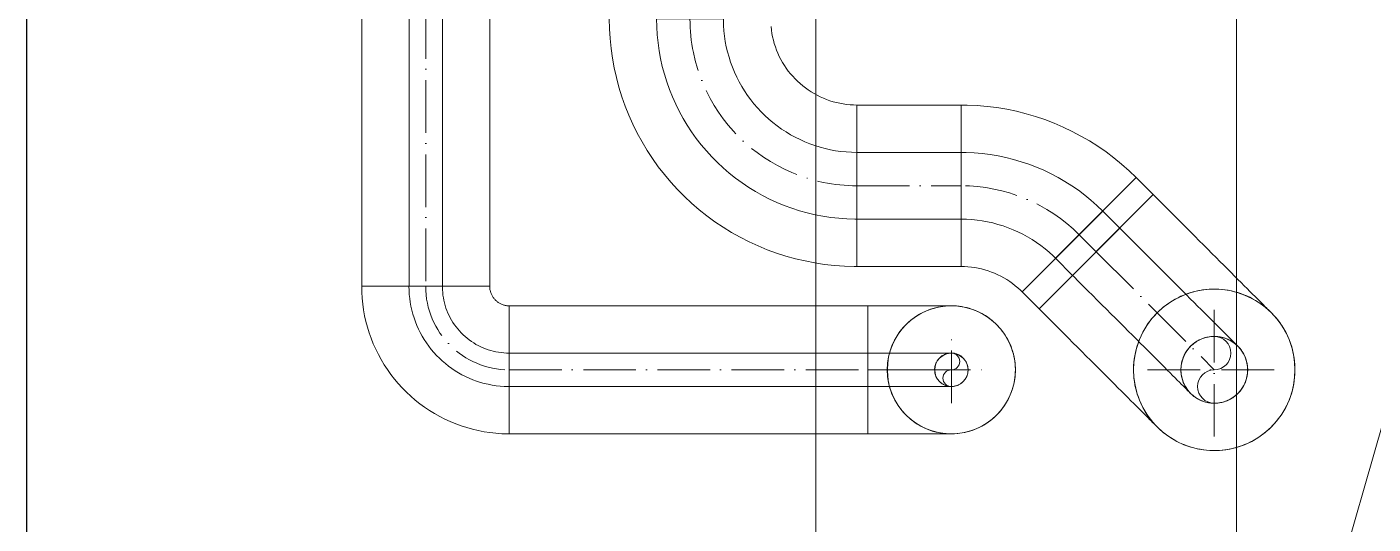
# Model space of a CAD drawing. Header units: millimetres. Extents: x -88595 to 880822, y -1054509 to -148035.
# Drawn here: x 195033.3 to 195289.2, y -277040.1 to -276945.6 of the extents above; entities that cross this region are included whole.
import ezdxf

# ---------------------------------------------------------------- set-up
doc = ezdxf.new("R2010")
doc.units = ezdxf.units.MM
for name, pattern in [('$0$ADSK_Осевая', [14, 10, -2, 0, -2]), ('$1$ADSK_Осевая', [14, 10, -2, 0, -2]), ('ADSK_Линия сетки', [25, 20, -2.5, 0, -2.5])]:
    doc.linetypes.add(name, pattern=pattern)
for name, color, linetype, lineweight in [('Изоляция', 7, 'Continuous', 18), ('Оборудование', 7, 'Continuous', 18), ('Оси', 7, 'Continuous', 9), ('Стены наружные', 7, 'Continuous', 18), ('Трубопровод', 7, 'Continuous', 18), ('Трубопроводы', 7, 'Continuous', 18)]:
    doc.layers.add(name, color=color, linetype=linetype, lineweight=lineweight)

# ---------------------------------------------------------------- blocks, each defined once
blk = doc.blocks.new('$0$ADSK_МедьПайка_Отвод-гнутая труба - Отвод _гнутая труба_-V36-В_Координация_1 этаж ОВ3')
at = {"layer": 'Трубопроводы', "color": 134, "true_color": 0x00a6a6}
for p, q in [((6.35, 31.75), (-6.35, 31.75)), ((6.35, 31.75), (-6.35, 31.75)), ((-31.75, 6.35), (-31.75, -6.35)), ((-31.75, 6.35), (-31.75, -6.35))]:
    blk.add_line(p, q, dxfattribs=at)
at = {"layer": 'Трубопроводы', "color": 134, "true_color": 0x00a6a6, "flags": 128}
for points in [[(-31.75, -6.35), (-30.23, -6.32), (-28.71, -6.23), (-27.19, -6.08), (-25.68, -5.86), (-24.18, -5.59), (-22.69, -5.26), (-21.22, -4.87), (-19.77, -4.42), (-18.33, -3.91), (-16.91, -3.34), (-15.52, -2.72), (-14.16, -2.04), (-12.82, -1.31), (-11.51, -0.53), (-10.24, 0.3), (-9, 1.19), (-7.79, 2.12), (-6.63, 3.11), (-5.5, 4.13), (-4.42, 5.21), (-3.38, 6.32), (-2.38, 7.47), (-1.44, 8.67), (-0.54, 9.9), (0.31, 11.16), (1.11, 12.46), (1.85, 13.79), (2.54, 15.15), (3.18, 16.54), (3.76, 17.94), (4.28, 19.38), (4.75, 20.83), (5.16, 22.29), (5.51, 23.78), (5.8, 25.27), (6.02, 26.78), (6.19, 28.3), (6.3, 29.82), (6.35, 31.34), (6.35, 31.75)], [(-6.35, 31.75), (-6.37, 30.73), (-6.43, 29.72), (-6.53, 28.71), (-6.67, 27.7), (-6.86, 26.7), (-7.08, 25.71), (-7.34, 24.73), (-7.64, 23.76), (-7.98, 22.8), (-8.36, 21.86), (-8.77, 20.93), (-9.22, 20.02), (-9.71, 19.13), (-10.23, 18.26), (-10.79, 17.41), (-11.38, 16.58), (-12, 15.78), (-12.65, 15), (-13.34, 14.25), (-14.05, 13.53), (-14.8, 12.84), (-15.57, 12.17), (-16.36, 11.54), (-17.18, 10.94), (-18.03, 10.38), (-18.89, 9.84), (-19.78, 9.35), (-20.68, 8.89), (-21.61, 8.46), (-22.55, 8.08), (-23.5, 7.73), (-24.47, 7.42), (-25.45, 7.14), (-26.44, 6.91), (-27.43, 6.72), (-28.44, 6.57), (-29.45, 6.45), (-30.46, 6.38), (-31.48, 6.35), (-31.75, 6.35)]]:
    blk.add_lwpolyline(points, dxfattribs=at)
blk = doc.blocks.new('$0$ADSK_МедьПайка_Отвод-гнутая труба - Отвод _гнутая труба_-3264726-В_Координация_1 этаж ОВ3')
at = {"layer": 'Трубопроводы', "color": 134, "true_color": 0x00a6a6}
for p, q in [((13.79, 4.81), (4.81, 13.79)), ((13.79, 4.81), (4.81, 13.79)), ((-13.15, 6.35), (-13.15, -6.35)), ((-13.15, 6.35), (-13.15, -6.35))]:
    blk.add_line(p, q, dxfattribs=at)
at = {"layer": 'Трубопроводы', "color": 134, "true_color": 0x00a6a6, "flags": 128}
for points in [[(4.81, 13.79), (4.08, 13.09), (3.32, 12.41), (2.53, 11.77), (1.72, 11.16), (0.88, 10.58), (0.03, 10.04), (-0.85, 9.53), (-1.75, 9.05), (-2.67, 8.61), (-3.6, 8.21), (-4.55, 7.85), (-5.51, 7.53), (-6.49, 7.24), (-7.47, 6.99), (-8.47, 6.79), (-9.47, 6.62), (-10.48, 6.49), (-11.49, 6.4), (-12.51, 6.36), (-13.15, 6.35)], [(-13.15, -6.35), (-11.63, -6.32), (-10.11, -6.23), (-8.59, -6.08), (-7.08, -5.86), (-5.58, -5.59), (-4.09, -5.26), (-2.62, -4.87), (-1.17, -4.42), (0.27, -3.91), (1.69, -3.34), (3.08, -2.72), (4.44, -2.04), (5.78, -1.31), (7.09, -0.53), (8.36, 0.3), (9.6, 1.19), (10.81, 2.12), (11.97, 3.11), (13.1, 4.13), (13.79, 4.81)]]:
    blk.add_lwpolyline(points, dxfattribs=at)
blk = doc.blocks.new('$0$ADSK_МедьПайка_Отвод-гнутая труба - Отвод _гнутая труба_-3260024-В_Координация_1 этаж ОВ3')
at = {"layer": 'Трубопроводы', "color": 134, "true_color": 0x00a6a6}
for p, q in [((-16459.6, 18290.58), (-16459.6, 18284.23)), ((-16459.6, 18284.23), (-16459.6, 18277.88))]:
    blk.add_line(p, q, dxfattribs=at)
at = {"layer": 'Трубопроводы', "color": 134, "true_color": 0x00a6a6, "flags": 128}
for points in [[(-16459.6, 18290.58), (-16458.33, 18290.58), (-16457.06, 18290.58), (-16455.8, 18290.58), (-16454.54, 18290.58), (-16453.29, 18290.58), (-16452.05, 18290.58), (-16450.83, 18290.58), (-16449.61, 18290.58), (-16448.42, 18290.58), (-16447.24, 18290.58), (-16446.08, 18290.58), (-16444.94, 18290.58), (-16443.82, 18290.58), (-16442.74, 18290.58), (-16441.67, 18290.58), (-16440.64, 18290.58), (-16439.64, 18290.58), (-16438.67, 18290.58), (-16437.73, 18290.58), (-16436.82, 18290.58), (-16435.96, 18290.58), (-16435.13, 18290.58), (-16434.34, 18290.58), (-16433.59, 18290.58), (-16432.88, 18290.58), (-16432.22, 18290.58), (-16431.6, 18290.58), (-16431.02, 18290.58), (-16430.49, 18290.58), (-16430.01, 18290.58), (-16429.57, 18290.58), (-16429.18, 18290.58), (-16428.84, 18290.58), (-16428.55, 18290.58), (-16428.31, 18290.58), (-16428.12, 18290.58), (-16427.98, 18290.58), (-16427.89, 18290.58), (-16427.85, 18290.58)], [(-16434.2, 18284.23), (-16434.2, 18284.49), (-16434.18, 18284.74), (-16434.15, 18284.99), (-16434.12, 18285.24), (-16434.07, 18285.49), (-16434.02, 18285.74), (-16433.95, 18285.99), (-16433.88, 18286.23), (-16433.79, 18286.47), (-16433.7, 18286.71), (-16433.6, 18286.94), (-16433.48, 18287.17), (-16433.36, 18287.39), (-16433.23, 18287.61), (-16433.09, 18287.82), (-16432.94, 18288.03), (-16432.79, 18288.23), (-16432.62, 18288.42), (-16432.45, 18288.61), (-16432.27, 18288.79), (-16432.09, 18288.96), (-16431.9, 18289.13), (-16431.7, 18289.28), (-16431.49, 18289.43), (-16431.28, 18289.58), (-16431.07, 18289.71), (-16430.84, 18289.83), (-16430.62, 18289.95), (-16430.39, 18290.05), (-16430.15, 18290.15), (-16429.91, 18290.24), (-16429.67, 18290.32), (-16429.43, 18290.38), (-16429.18, 18290.44), (-16428.93, 18290.49), (-16428.68, 18290.53), (-16428.43, 18290.56), (-16428.17, 18290.57), (-16427.92, 18290.58), (-16427.85, 18290.58)], [(-16427.85, 18290.58), (-16427.6, 18290.58), (-16427.34, 18290.56), (-16427.09, 18290.54), (-16426.84, 18290.5), (-16426.59, 18290.46), (-16426.34, 18290.4), (-16426.1, 18290.34), (-16425.85, 18290.26), (-16425.61, 18290.18), (-16425.38, 18290.08), (-16425.15, 18289.98), (-16424.92, 18289.87), (-16424.7, 18289.74), (-16424.48, 18289.61), (-16424.27, 18289.47), (-16424.06, 18289.33), (-16423.86, 18289.17), (-16423.66, 18289.01), (-16423.48, 18288.84), (-16423.3, 18288.66), (-16423.12, 18288.47), (-16422.96, 18288.28), (-16422.8, 18288.08), (-16422.65, 18287.87), (-16422.51, 18287.66), (-16422.37, 18287.45), (-16422.25, 18287.23), (-16422.13, 18287), (-16422.03, 18286.77), (-16421.93, 18286.53), (-16421.84, 18286.3), (-16421.77, 18286.05), (-16421.7, 18285.81), (-16421.64, 18285.56), (-16421.59, 18285.31), (-16421.55, 18285.06), (-16421.53, 18284.81), (-16421.51, 18284.56), (-16421.5, 18284.3), (-16421.5, 18284.23)], [(-16427.85, 18277.88), (-16428.1, 18277.89), (-16428.36, 18277.9), (-16428.61, 18277.93), (-16428.86, 18277.96), (-16429.11, 18278.01), (-16429.36, 18278.06), (-16429.61, 18278.13), (-16429.85, 18278.21), (-16430.09, 18278.29), (-16430.32, 18278.38), (-16430.56, 18278.49), (-16430.78, 18278.6), (-16431.01, 18278.72), (-16431.22, 18278.85), (-16431.44, 18278.99), (-16431.64, 18279.14), (-16431.84, 18279.3), (-16432.04, 18279.46), (-16432.23, 18279.63), (-16432.41, 18279.81), (-16432.58, 18279.99), (-16432.74, 18280.19), (-16432.9, 18280.39), (-16433.05, 18280.59), (-16433.19, 18280.8), (-16433.33, 18281.02), (-16433.45, 18281.24), (-16433.57, 18281.47), (-16433.67, 18281.7), (-16433.77, 18281.93), (-16433.86, 18282.17), (-16433.93, 18282.41), (-16434, 18282.66), (-16434.06, 18282.9), (-16434.11, 18283.15), (-16434.15, 18283.4), (-16434.17, 18283.66), (-16434.19, 18283.91), (-16434.2, 18284.16), (-16434.2, 18284.23)], [(-16421.5, 18284.23), (-16421.51, 18283.98), (-16421.52, 18283.73), (-16421.55, 18283.47), (-16421.58, 18283.22), (-16421.63, 18282.97), (-16421.68, 18282.72), (-16421.75, 18282.48), (-16421.82, 18282.24), (-16421.91, 18282), (-16422, 18281.76), (-16422.11, 18281.53), (-16422.22, 18281.3), (-16422.34, 18281.08), (-16422.47, 18280.86), (-16422.61, 18280.65), (-16422.76, 18280.44), (-16422.91, 18280.24), (-16423.08, 18280.05), (-16423.25, 18279.86), (-16423.43, 18279.68), (-16423.61, 18279.5), (-16423.8, 18279.34), (-16424, 18279.18), (-16424.21, 18279.03), (-16424.42, 18278.89), (-16424.64, 18278.76), (-16424.86, 18278.63), (-16425.08, 18278.52), (-16425.31, 18278.41), (-16425.55, 18278.31), (-16425.79, 18278.23), (-16426.03, 18278.15), (-16426.27, 18278.08), (-16426.52, 18278.02), (-16426.77, 18277.98), (-16427.02, 18277.94), (-16427.27, 18277.91), (-16427.53, 18277.89), (-16427.78, 18277.88), (-16427.85, 18277.88)], [(-16427.85, 18277.88), (-16427.88, 18277.88), (-16427.95, 18277.88), (-16428.08, 18277.88), (-16428.26, 18277.88), (-16428.48, 18277.88), (-16428.76, 18277.88), (-16429.09, 18277.88), (-16429.46, 18277.88), (-16429.89, 18277.88), (-16430.36, 18277.88), (-16430.87, 18277.88), (-16431.44, 18277.88), (-16432.05, 18277.88), (-16432.7, 18277.88), (-16433.4, 18277.88), (-16434.13, 18277.88), (-16434.91, 18277.88), (-16435.73, 18277.88), (-16436.59, 18277.88), (-16437.48, 18277.88), (-16438.41, 18277.88), (-16439.37, 18277.88), (-16440.37, 18277.88), (-16441.39, 18277.88), (-16442.45, 18277.88), (-16443.53, 18277.88), (-16444.64, 18277.88), (-16445.77, 18277.88), (-16446.92, 18277.88), (-16448.1, 18277.88), (-16449.29, 18277.88), (-16450.5, 18277.88), (-16451.72, 18277.88), (-16452.96, 18277.88), (-16454.2, 18277.88), (-16455.46, 18277.88), (-16456.72, 18277.88), (-16457.99, 18277.88), (-16459.26, 18277.88), (-16459.6, 18277.88)]]:
    blk.add_lwpolyline(points, dxfattribs=at)
at = {"layer": 'Трубопроводы', "color": 134, "true_color": 0x00a6a6}
for start, end in [(0, 180), (180, 0)]:
    blk.add_arc((-16427.85, 18284.23), 6.35, start, end, dxfattribs=at)
blk = doc.blocks.new('$0$ADSK_МедьПайка_Отвод-гнутая труба - Отвод _гнутая труба_-V38-В_Координация_1 этаж ОВ3')
at = {"layer": 'Трубопроводы', "color": 190, "true_color": 0x8000ff}
for p, q in [((3.17, 15.87), (-3.18, 15.87)), ((3.17, 15.87), (-3.18, 15.87)), ((-15.88, 3.17), (-15.88, -3.18)), ((-15.88, 3.17), (-15.88, -3.18))]:
    blk.add_line(p, q, dxfattribs=at)
at = {"layer": 'Трубопроводы', "color": 190, "true_color": 0x8000ff, "flags": 128}
for points in [[(-15.88, -3.18), (-15.11, -3.16), (-14.35, -3.11), (-13.59, -3.04), (-12.84, -2.93), (-12.09, -2.8), (-11.35, -2.63), (-10.61, -2.43), (-9.88, -2.21), (-9.16, -1.95), (-8.46, -1.67), (-7.76, -1.36), (-7.08, -1.02), (-6.41, -0.66), (-5.76, -0.27), (-5.12, 0.15), (-4.5, 0.6), (-3.9, 1.06), (-3.31, 1.55), (-2.75, 2.07), (-2.21, 2.6), (-1.69, 3.16), (-1.19, 3.74), (-0.72, 4.33), (-0.27, 4.95), (0.16, 5.58), (0.55, 6.23), (0.93, 6.9), (1.27, 7.58), (1.59, 8.27), (1.88, 8.97), (2.14, 9.69), (2.38, 10.41), (2.58, 11.15), (2.75, 11.89), (2.9, 12.64), (3.01, 13.39), (3.1, 14.15), (3.15, 14.91), (3.17, 15.67), (3.17, 15.87)], [(-3.18, 15.87), (-3.19, 15.37), (-3.22, 14.86), (-3.27, 14.35), (-3.34, 13.85), (-3.43, 13.35), (-3.54, 12.86), (-3.67, 12.37), (-3.82, 11.88), (-3.99, 11.4), (-4.18, 10.93), (-4.38, 10.47), (-4.61, 10.01), (-4.85, 9.56), (-5.11, 9.13), (-5.39, 8.7), (-5.69, 8.29), (-6, 7.89), (-6.33, 7.5), (-6.67, 7.13), (-7.03, 6.76), (-7.4, 6.42), (-7.78, 6.09), (-8.18, 5.77), (-8.59, 5.47), (-9.01, 5.19), (-9.45, 4.92), (-9.89, 4.67), (-10.34, 4.44), (-10.8, 4.23), (-11.27, 4.04), (-11.75, 3.86), (-12.23, 3.71), (-12.72, 3.57), (-13.22, 3.46), (-13.72, 3.36), (-14.22, 3.28), (-14.72, 3.23), (-15.23, 3.19), (-15.74, 3.18), (-15.88, 3.17)]]:
    blk.add_lwpolyline(points, dxfattribs=at)
blk = doc.blocks.new('$0$ADSK_МедьПайка_Отвод-гнутая труба - Отвод _гнутая труба_-94627-В_Координация_1 этаж ОВ3')
at = {"layer": 'Трубопроводы', "color": 190, "true_color": 0x8000ff}
for p, q in [((-16488.73, 18357.41), (-16488.73, 18354.23)), ((-16488.73, 18354.23), (-16488.73, 18351.06))]:
    blk.add_line(p, q, dxfattribs=at)
at = {"layer": 'Трубопроводы', "color": 190, "true_color": 0x8000ff, "flags": 128}
for points in [[(-16488.73, 18357.41), (-16488.09, 18357.41), (-16487.46, 18357.41), (-16486.83, 18357.41), (-16486.2, 18357.41), (-16485.57, 18357.41), (-16484.95, 18357.41), (-16484.34, 18357.41), (-16483.73, 18357.41), (-16483.13, 18357.41), (-16482.54, 18357.41), (-16481.96, 18357.41), (-16481.39, 18357.41), (-16480.84, 18357.41), (-16480.29, 18357.41), (-16479.76, 18357.41), (-16479.25, 18357.41), (-16478.74, 18357.41), (-16478.26, 18357.41), (-16477.79, 18357.41), (-16477.34, 18357.41), (-16476.9, 18357.41), (-16476.49, 18357.41), (-16476.1, 18357.41), (-16475.72, 18357.41), (-16475.37, 18357.41), (-16475.03, 18357.41), (-16474.72, 18357.41), (-16474.44, 18357.41), (-16474.17, 18357.41), (-16473.93, 18357.41), (-16473.71, 18357.41), (-16473.52, 18357.41), (-16473.35, 18357.41), (-16473.2, 18357.41), (-16473.08, 18357.41), (-16472.99, 18357.41), (-16472.92, 18357.41), (-16472.87, 18357.41), (-16472.85, 18357.41)], [(-16476.03, 18354.23), (-16476.02, 18354.36), (-16476.02, 18354.49), (-16476, 18354.61), (-16475.99, 18354.74), (-16475.96, 18354.86), (-16475.93, 18354.99), (-16475.9, 18355.11), (-16475.86, 18355.23), (-16475.82, 18355.35), (-16475.77, 18355.47), (-16475.72, 18355.59), (-16475.67, 18355.7), (-16475.61, 18355.81), (-16475.54, 18355.92), (-16475.47, 18356.03), (-16475.4, 18356.13), (-16475.32, 18356.23), (-16475.24, 18356.33), (-16475.15, 18356.42), (-16475.06, 18356.51), (-16474.97, 18356.6), (-16474.87, 18356.68), (-16474.77, 18356.76), (-16474.67, 18356.83), (-16474.57, 18356.9), (-16474.46, 18356.97), (-16474.35, 18357.03), (-16474.23, 18357.09), (-16474.12, 18357.14), (-16474, 18357.19), (-16473.88, 18357.24), (-16473.76, 18357.27), (-16473.64, 18357.31), (-16473.51, 18357.34), (-16473.39, 18357.36), (-16473.26, 18357.38), (-16473.14, 18357.39), (-16473.01, 18357.4), (-16472.88, 18357.41), (-16472.85, 18357.41)], [(-16472.85, 18357.41), (-16472.72, 18357.41), (-16472.6, 18357.4), (-16472.47, 18357.38), (-16472.34, 18357.37), (-16472.22, 18357.34), (-16472.1, 18357.32), (-16471.97, 18357.28), (-16471.85, 18357.25), (-16471.73, 18357.2), (-16471.61, 18357.16), (-16471.5, 18357.11), (-16471.38, 18357.05), (-16471.27, 18356.99), (-16471.16, 18356.92), (-16471.06, 18356.85), (-16470.95, 18356.78), (-16470.85, 18356.7), (-16470.76, 18356.62), (-16470.66, 18356.53), (-16470.57, 18356.44), (-16470.49, 18356.35), (-16470.4, 18356.26), (-16470.32, 18356.16), (-16470.25, 18356.05), (-16470.18, 18355.95), (-16470.11, 18355.84), (-16470.05, 18355.73), (-16469.99, 18355.62), (-16469.94, 18355.5), (-16469.89, 18355.38), (-16469.85, 18355.26), (-16469.81, 18355.14), (-16469.77, 18355.02), (-16469.75, 18354.9), (-16469.72, 18354.77), (-16469.7, 18354.65), (-16469.69, 18354.52), (-16469.68, 18354.39), (-16469.68, 18354.27), (-16469.68, 18354.23)], [(-16472.85, 18351.06), (-16472.98, 18351.06), (-16473.1, 18351.07), (-16473.23, 18351.08), (-16473.36, 18351.1), (-16473.48, 18351.12), (-16473.61, 18351.15), (-16473.73, 18351.18), (-16473.85, 18351.22), (-16473.97, 18351.26), (-16474.09, 18351.31), (-16474.2, 18351.36), (-16474.32, 18351.42), (-16474.43, 18351.48), (-16474.54, 18351.54), (-16474.64, 18351.61), (-16474.75, 18351.69), (-16474.85, 18351.76), (-16474.94, 18351.85), (-16475.04, 18351.93), (-16475.13, 18352.02), (-16475.21, 18352.11), (-16475.3, 18352.21), (-16475.38, 18352.31), (-16475.45, 18352.41), (-16475.52, 18352.52), (-16475.59, 18352.63), (-16475.65, 18352.74), (-16475.71, 18352.85), (-16475.76, 18352.96), (-16475.81, 18353.08), (-16475.85, 18353.2), (-16475.89, 18353.32), (-16475.93, 18353.44), (-16475.96, 18353.57), (-16475.98, 18353.69), (-16476, 18353.82), (-16476.01, 18353.94), (-16476.02, 18354.07), (-16476.03, 18354.2), (-16476.03, 18354.23)], [(-16469.68, 18354.23), (-16469.68, 18354.11), (-16469.69, 18353.98), (-16469.7, 18353.85), (-16469.72, 18353.73), (-16469.74, 18353.6), (-16469.77, 18353.48), (-16469.8, 18353.36), (-16469.84, 18353.23), (-16469.88, 18353.11), (-16469.93, 18353), (-16469.98, 18352.88), (-16470.03, 18352.77), (-16470.1, 18352.66), (-16470.16, 18352.55), (-16470.23, 18352.44), (-16470.3, 18352.34), (-16470.38, 18352.24), (-16470.46, 18352.14), (-16470.55, 18352.05), (-16470.64, 18351.96), (-16470.73, 18351.87), (-16470.83, 18351.79), (-16470.93, 18351.71), (-16471.03, 18351.63), (-16471.14, 18351.56), (-16471.24, 18351.49), (-16471.35, 18351.43), (-16471.47, 18351.38), (-16471.58, 18351.32), (-16471.7, 18351.27), (-16471.82, 18351.23), (-16471.94, 18351.19), (-16472.06, 18351.16), (-16472.19, 18351.13), (-16472.31, 18351.1), (-16472.44, 18351.08), (-16472.56, 18351.07), (-16472.69, 18351.06), (-16472.82, 18351.06), (-16472.85, 18351.06)], [(-16472.85, 18351.06), (-16472.86, 18351.06), (-16472.9, 18351.06), (-16472.96, 18351.06), (-16473.05, 18351.06), (-16473.17, 18351.06), (-16473.31, 18351.06), (-16473.47, 18351.06), (-16473.66, 18351.06), (-16473.87, 18351.06), (-16474.1, 18351.06), (-16474.36, 18351.06), (-16474.64, 18351.06), (-16474.95, 18351.06), (-16475.28, 18351.06), (-16475.62, 18351.06), (-16475.99, 18351.06), (-16476.38, 18351.06), (-16476.79, 18351.06), (-16477.22, 18351.06), (-16477.67, 18351.06), (-16478.13, 18351.06), (-16478.61, 18351.06), (-16479.11, 18351.06), (-16479.62, 18351.06), (-16480.15, 18351.06), (-16480.69, 18351.06), (-16481.24, 18351.06), (-16481.81, 18351.06), (-16482.39, 18351.06), (-16482.97, 18351.06), (-16483.57, 18351.06), (-16484.17, 18351.06), (-16484.79, 18351.06), (-16485.4, 18351.06), (-16486.03, 18351.06), (-16486.66, 18351.06), (-16487.29, 18351.06), (-16487.92, 18351.06), (-16488.55, 18351.06), (-16488.73, 18351.06)]]:
    blk.add_lwpolyline(points, dxfattribs=at)
at = {"layer": 'Трубопроводы', "color": 190, "true_color": 0x8000ff}
for radius, start, end in [(3.18, 0, 180), (3.17, 180, 0)]:
    blk.add_arc((-16472.85, 18354.23), radius, start, end, dxfattribs=at)
blk = doc.blocks.new('1 этаж')
at = {"lineweight": 18}
for q in [(231312.71, 651462.6), (231437.67, 651353.4)]:
    blk.add_line((231312.71, 650917.6), q, dxfattribs=at)
at = {"layer": 'Оси', "linetype": 'ADSK_Линия сетки', "ltscale": 100}
blk.add_line((231392.71, 697813.24), (231392.71, 631836.47), dxfattribs=at)
at = {"layer": 'Стены наружные', "lineweight": 30}
blk.add_line((231162.71, 650917.6), (231162.71, 651642.6), dxfattribs=at)

msp = doc.modelspace()

# ---------------------------------------------------------------- linework, layer by layer
at = {"layer": 'Изоляция', "color": 190, "true_color": 0x8000ff}
for p, q in [((195096.91, -276194.34), (195096.91, -276994.91)), ((195121.26, -276994.91), (195121.26, -276194.34)), ((195096.91, -276994.91), (195121.26, -276994.91)), ((195193.16, -276998.61), (195124.96, -276998.61)), ((195124.96, -276998.61), (195124.96, -277022.96)), ((195193.16, -277022.96), (195193.16, -276998.61)), ((195124.96, -277022.96), (195193.16, -277022.96))]:
    msp.add_line(p, q, dxfattribs=at)
at = {"layer": 'Изоляция', "color": 134, "true_color": 0x00a6a6}
for p, q in [((195210.89, -276960.44), (195191.09, -276960.44)), ((195191.09, -276960.44), (195191.09, -276991.14)), ((195210.89, -276991.14), (195210.89, -276960.44)), ((195244.19, -276974.23), (195222.48, -276995.94)), ((195247.44, -276977.48), (195244.19, -276974.23)), ((195225.73, -276999.19), (195247.44, -276977.48)), ((195191.09, -276991.14), (195210.89, -276991.14)), ((195222.48, -276995.94), (195225.73, -276999.19))]:
    msp.add_line(p, q, dxfattribs=at)
at = {"layer": 'Изоляция', "color": 134, "true_color": 0x00a6a6, "flags": 128}
for points in [[(195143.99, -276944.04), (195144.03, -276945.92), (195144.14, -276947.8), (195144.33, -276949.68), (195144.59, -276951.54), (195144.93, -276953.39), (195145.34, -276955.23), (195145.83, -276957.05), (195146.38, -276958.85), (195147.01, -276960.63), (195147.71, -276962.38), (195148.48, -276964.1), (195149.31, -276965.79), (195150.22, -276967.44), (195151.19, -276969.06), (195152.22, -276970.63), (195153.31, -276972.17), (195154.47, -276973.65), (195155.68, -276975.09), (195156.95, -276976.49), (195158.28, -276977.83), (195159.65, -276979.11), (195161.08, -276980.34), (195162.56, -276981.51), (195164.08, -276982.62), (195165.64, -276983.67), (195167.25, -276984.66), (195168.89, -276985.58), (195170.57, -276986.43), (195172.28, -276987.22), (195174.02, -276987.94), (195175.79, -276988.58), (195177.59, -276989.16), (195179.4, -276989.66), (195181.24, -276990.09), (195183.09, -276990.45), (195184.95, -276990.74), (195186.82, -276990.94), (195188.7, -276991.08), (195190.58, -276991.13), (195191.09, -276991.14)], [(195191.09, -276960.44), (195190.44, -276960.42), (195189.78, -276960.39), (195189.13, -276960.32), (195188.48, -276960.23), (195187.83, -276960.11), (195187.19, -276959.97), (195186.56, -276959.8), (195185.93, -276959.61), (195185.31, -276959.39), (195184.7, -276959.14), (195184.11, -276958.88), (195183.52, -276958.58), (195182.94, -276958.27), (195182.38, -276957.93), (195181.83, -276957.57), (195181.3, -276957.19), (195180.78, -276956.79), (195180.28, -276956.37), (195179.79, -276955.92), (195179.33, -276955.46), (195178.88, -276954.98), (195178.45, -276954.49), (195178.04, -276953.97), (195177.66, -276953.44), (195177.29, -276952.9), (195176.95, -276952.34), (195176.63, -276951.77), (195176.33, -276951.18), (195176.06, -276950.59), (195175.81, -276949.98), (195175.58, -276949.36), (195175.38, -276948.74), (195175.2, -276948.11), (195175.05, -276947.47), (195174.93, -276946.83), (195174.83, -276946.18), (195174.76, -276945.52)], [(195244.19, -276974.23), (195242.83, -276972.93), (195241.42, -276971.68), (195239.97, -276970.49), (195238.46, -276969.35), (195236.91, -276968.28), (195235.32, -276967.27), (195233.69, -276966.33), (195232.02, -276965.45), (195230.32, -276964.64), (195228.59, -276963.89), (195226.83, -276963.22), (195225.05, -276962.62), (195223.24, -276962.09), (195221.41, -276961.63), (195219.57, -276961.24), (195217.71, -276960.93), (195215.84, -276960.7), (195213.97, -276960.54), (195212.08, -276960.45), (195210.89, -276960.44)], [(195247.44, -276977.48), (195248.34, -276978.38), (195249.24, -276979.28), (195250.13, -276980.17), (195251.02, -276981.06), (195251.9, -276981.94), (195252.78, -276982.82), (195253.65, -276983.69), (195254.5, -276984.55), (195255.35, -276985.39), (195256.18, -276986.23), (195257, -276987.05), (195257.81, -276987.85), (195258.6, -276988.64), (195259.37, -276989.41), (195260.12, -276990.16), (195260.85, -276990.89), (195261.56, -276991.6), (195262.25, -276992.29), (195262.91, -276992.95), (195263.55, -276993.59), (195264.16, -276994.2), (195264.75, -276994.79), (195265.3, -276995.34), (195265.83, -276995.87), (195266.33, -276996.37), (195266.8, -276996.84), (195267.24, -276997.28), (195267.65, -276997.69), (195268.02, -276998.07), (195268.37, -276998.41), (195268.68, -276998.72), (195268.95, -276998.99), (195269.19, -276999.23), (195269.4, -276999.44), (195269.57, -276999.61), (195269.7, -276999.74), (195269.8, -276999.84), (195269.86, -276999.9), (195269.89, -276999.93)], [(195210.89, -276991.14), (195211.54, -276991.15), (195212.2, -276991.19), (195212.85, -276991.26), (195213.5, -276991.35), (195214.15, -276991.46), (195214.79, -276991.61), (195215.42, -276991.78), (195216.05, -276991.97), (195216.66, -276992.19), (195217.27, -276992.43), (195217.87, -276992.7), (195218.46, -276992.99), (195219.04, -276993.31), (195219.6, -276993.64), (195220.15, -276994), (195220.68, -276994.38), (195221.2, -276994.79), (195221.7, -276995.21), (195222.19, -276995.65), (195222.48, -276995.94)], [(195248.18, -276999.93), (195248.63, -276999.51), (195249.09, -276999.1), (195249.56, -276998.71), (195250.05, -276998.34), (195250.56, -276997.99), (195251.08, -276997.66), (195251.61, -276997.36), (195252.15, -276997.07), (195252.7, -276996.81), (195253.27, -276996.56), (195253.84, -276996.34), (195254.42, -276996.15), (195255.01, -276995.98), (195255.61, -276995.83), (195256.21, -276995.7), (195256.81, -276995.6), (195257.42, -276995.52), (195258.04, -276995.47), (195258.65, -276995.44), (195259.26, -276995.44), (195259.88, -276995.46), (195260.49, -276995.51), (195261.1, -276995.58), (195261.71, -276995.67), (195262.31, -276995.79), (195262.9, -276995.93), (195263.5, -276996.1), (195264.08, -276996.29), (195264.66, -276996.5), (195265.22, -276996.74), (195265.78, -276997), (195266.33, -276997.28), (195266.86, -276997.58), (195267.38, -276997.9), (195267.89, -276998.25), (195268.38, -276998.61), (195268.86, -276998.99), (195269.33, -276999.4), (195269.77, -276999.82), (195269.89, -276999.93)], [(195248.18, -277021.64), (195248.17, -277021.62), (195248.11, -277021.57), (195248.02, -277021.48), (195247.9, -277021.35), (195247.74, -277021.19), (195247.54, -277021), (195247.31, -277020.77), (195247.04, -277020.5), (195246.75, -277020.2), (195246.41, -277019.87), (195246.05, -277019.5), (195245.65, -277019.1), (195245.22, -277018.67), (195244.76, -277018.21), (195244.26, -277017.72), (195243.74, -277017.2), (195243.19, -277016.65), (195242.61, -277016.07), (195242.01, -277015.46), (195241.38, -277014.83), (195240.72, -277014.18), (195240.04, -277013.5), (195239.34, -277012.79), (195238.61, -277012.07), (195237.86, -277011.32), (195237.1, -277010.56), (195236.32, -277009.77), (195235.52, -277008.97), (195234.7, -277008.16), (195233.87, -277007.33), (195233.03, -277006.48), (195232.17, -277005.63), (195231.31, -277004.76), (195230.43, -277003.89), (195229.55, -277003.01), (195228.66, -277002.12), (195227.77, -277001.23), (195226.87, -277000.33), (195225.98, -276999.43), (195225.73, -276999.19)], [(195248.18, -277021.64), (195247.76, -277021.2), (195247.35, -277020.74), (195246.96, -277020.26), (195246.59, -277019.77), (195246.24, -277019.27), (195245.92, -277018.75), (195245.61, -277018.22), (195245.32, -277017.68), (195245.06, -277017.12), (195244.81, -277016.56), (195244.6, -277015.98), (195244.4, -277015.4), (195244.23, -277014.81), (195244.08, -277014.22), (195243.95, -277013.62), (195243.85, -277013.01), (195243.77, -277012.4), (195243.72, -277011.79), (195243.69, -277011.18), (195243.69, -277010.56), (195243.71, -277009.95), (195243.76, -277009.34), (195243.83, -277008.73), (195243.92, -277008.12), (195244.04, -277007.52), (195244.18, -277006.92), (195244.35, -277006.33), (195244.54, -277005.75), (195244.75, -277005.17), (195244.99, -277004.6), (195245.25, -277004.05), (195245.53, -277003.5), (195245.83, -277002.97), (195246.15, -277002.44), (195246.5, -277001.94), (195246.86, -277001.44), (195247.25, -277000.96), (195247.65, -277000.5), (195248.07, -277000.05), (195248.18, -276999.93)], [(195269.89, -276999.93), (195270.32, -277000.38), (195270.73, -277000.84), (195271.11, -277001.31), (195271.48, -277001.8), (195271.83, -277002.31), (195272.16, -277002.82), (195272.47, -277003.36), (195272.76, -277003.9), (195273.02, -277004.45), (195273.26, -277005.02), (195273.48, -277005.59), (195273.68, -277006.17), (195273.85, -277006.76), (195274, -277007.36), (195274.13, -277007.96), (195274.23, -277008.56), (195274.3, -277009.17), (195274.36, -277009.78), (195274.38, -277010.4), (195274.39, -277011.01), (195274.37, -277011.63), (195274.32, -277012.24), (195274.25, -277012.85), (195274.16, -277013.45), (195274.04, -277014.06), (195273.89, -277014.65), (195273.73, -277015.24), (195273.54, -277015.83), (195273.32, -277016.4), (195273.09, -277016.97), (195272.83, -277017.53), (195272.55, -277018.07), (195272.25, -277018.61), (195271.92, -277019.13), (195271.58, -277019.64), (195271.22, -277020.13), (195270.83, -277020.61), (195270.43, -277021.08), (195270.01, -277021.52), (195269.89, -277021.64)], [(195269.89, -277021.64), (195269.45, -277022.07), (195268.99, -277022.47), (195268.52, -277022.86), (195268.02, -277023.23), (195267.52, -277023.58), (195267, -277023.91), (195266.47, -277024.22), (195265.93, -277024.5), (195265.37, -277024.77), (195264.81, -277025.01), (195264.24, -277025.23), (195263.65, -277025.43), (195263.06, -277025.6), (195262.47, -277025.75), (195261.87, -277025.87), (195261.26, -277025.98), (195260.65, -277026.05), (195260.04, -277026.1), (195259.43, -277026.13), (195258.81, -277026.14), (195258.2, -277026.11), (195257.59, -277026.07), (195256.98, -277026), (195256.37, -277025.9), (195255.77, -277025.79), (195255.17, -277025.64), (195254.58, -277025.48), (195254, -277025.29), (195253.42, -277025.07), (195252.86, -277024.84), (195252.3, -277024.58), (195251.75, -277024.3), (195251.22, -277024), (195250.7, -277023.67), (195250.19, -277023.33), (195249.69, -277022.96), (195249.21, -277022.58), (195248.75, -277022.18), (195248.3, -277021.76), (195248.18, -277021.64)]]:
    msp.add_lwpolyline(points, dxfattribs=at)
at = {"layer": 'Изоляция', "color": 190, "true_color": 0x8000ff, "flags": 128}
for points in [[(195096.91, -276994.91), (195096.93, -276996.03), (195097, -276997.15), (195097.11, -276998.27), (195097.27, -276999.38), (195097.47, -277000.49), (195097.71, -277001.58), (195098, -277002.66), (195098.33, -277003.74), (195098.71, -277004.79), (195099.12, -277005.84), (195099.58, -277006.86), (195100.08, -277007.87), (195100.62, -277008.85), (195101.19, -277009.81), (195101.81, -277010.75), (195102.46, -277011.66), (195103.15, -277012.55), (195103.87, -277013.41), (195104.63, -277014.24), (195105.42, -277015.03), (195106.24, -277015.8), (195107.09, -277016.53), (195107.97, -277017.23), (195108.87, -277017.89), (195109.8, -277018.52), (195110.76, -277019.1), (195111.74, -277019.65), (195112.74, -277020.16), (195113.76, -277020.63), (195114.8, -277021.06), (195115.85, -277021.44), (195116.92, -277021.78), (195118, -277022.09), (195119.09, -277022.34), (195120.19, -277022.55), (195121.3, -277022.72), (195122.42, -277022.85), (195123.54, -277022.93), (195124.66, -277022.96), (195124.96, -277022.96)], [(195124.96, -276998.61), (195124.81, -276998.61), (195124.66, -276998.6), (195124.52, -276998.59), (195124.37, -276998.57), (195124.22, -276998.54), (195124.08, -276998.51), (195123.94, -276998.47), (195123.8, -276998.42), (195123.66, -276998.38), (195123.52, -276998.32), (195123.38, -276998.26), (195123.25, -276998.19), (195123.12, -276998.12), (195122.99, -276998.05), (195122.87, -276997.97), (195122.75, -276997.88), (195122.63, -276997.79), (195122.52, -276997.69), (195122.41, -276997.59), (195122.31, -276997.49), (195122.2, -276997.38), (195122.11, -276997.27), (195122.02, -276997.15), (195121.93, -276997.03), (195121.85, -276996.91), (195121.77, -276996.79), (195121.7, -276996.66), (195121.63, -276996.52), (195121.57, -276996.39), (195121.51, -276996.25), (195121.46, -276996.11), (195121.42, -276995.97), (195121.38, -276995.83), (195121.34, -276995.69), (195121.31, -276995.54), (195121.29, -276995.4), (195121.28, -276995.25), (195121.26, -276995.1), (195121.26, -276994.95), (195121.26, -276994.91)], [(195193.16, -276998.61), (195193.8, -276998.61), (195194.43, -276998.61), (195195.06, -276998.61), (195195.69, -276998.61), (195196.32, -276998.61), (195196.94, -276998.61), (195197.55, -276998.61), (195198.16, -276998.61), (195198.76, -276998.61), (195199.35, -276998.61), (195199.93, -276998.61), (195200.49, -276998.61), (195201.05, -276998.61), (195201.6, -276998.61), (195202.13, -276998.61), (195202.64, -276998.61), (195203.15, -276998.61), (195203.63, -276998.61), (195204.1, -276998.61), (195204.55, -276998.61), (195204.98, -276998.61), (195205.4, -276998.61), (195205.79, -276998.61), (195206.17, -276998.61), (195206.52, -276998.61), (195206.85, -276998.61), (195207.16, -276998.61), (195207.45, -276998.61), (195207.72, -276998.61), (195207.96, -276998.61), (195208.18, -276998.61), (195208.37, -276998.61), (195208.54, -276998.61), (195208.69, -276998.61), (195208.81, -276998.61), (195208.9, -276998.61), (195208.97, -276998.61), (195209.02, -276998.61), (195209.04, -276998.61)], [(195196.86, -277010.79), (195196.87, -277010.3), (195196.9, -277009.81), (195196.95, -277009.33), (195197.02, -277008.85), (195197.11, -277008.37), (195197.21, -277007.89), (195197.34, -277007.42), (195197.48, -277006.96), (195197.64, -277006.5), (195197.82, -277006.05), (195198.02, -277005.6), (195198.24, -277005.17), (195198.47, -277004.74), (195198.72, -277004.32), (195198.99, -277003.91), (195199.27, -277003.52), (195199.57, -277003.13), (195199.89, -277002.76), (195200.21, -277002.4), (195200.56, -277002.05), (195200.91, -277001.72), (195201.28, -277001.4), (195201.66, -277001.1), (195202.06, -277000.81), (195202.46, -277000.54), (195202.88, -277000.29), (195203.3, -277000.05), (195203.73, -276999.83), (195204.18, -276999.63), (195204.63, -276999.44), (195205.08, -276999.27), (195205.55, -276999.12), (195206.02, -276998.99), (195206.49, -276998.88), (195206.97, -276998.79), (195207.45, -276998.72), (195207.93, -276998.66), (195208.42, -276998.63), (195208.91, -276998.61), (195209.04, -276998.61)], [(195209.04, -276998.61), (195209.53, -276998.62), (195210.01, -276998.65), (195210.5, -276998.7), (195210.98, -276998.77), (195211.46, -276998.86), (195211.93, -276998.96), (195212.4, -276999.09), (195212.87, -276999.23), (195213.33, -276999.39), (195213.78, -276999.57), (195214.22, -276999.77), (195214.66, -276999.99), (195215.09, -277000.22), (195215.51, -277000.47), (195215.91, -277000.74), (195216.31, -277001.02), (195216.69, -277001.32), (195217.07, -277001.63), (195217.43, -277001.96), (195217.77, -277002.31), (195218.1, -277002.66), (195218.42, -277003.03), (195218.73, -277003.41), (195219.01, -277003.8), (195219.28, -277004.21), (195219.54, -277004.62), (195219.78, -277005.05), (195220, -277005.48), (195220.2, -277005.93), (195220.39, -277006.38), (195220.55, -277006.83), (195220.7, -277007.3), (195220.83, -277007.77), (195220.94, -277008.24), (195221.04, -277008.72), (195221.11, -277009.2), (195221.16, -277009.68), (195221.2, -277010.17), (195221.21, -277010.66), (195221.21, -277010.79)], [(195209.04, -277022.96), (195208.55, -277022.95), (195208.07, -277022.92), (195207.58, -277022.88), (195207.1, -277022.81), (195206.62, -277022.72), (195206.14, -277022.61), (195205.67, -277022.49), (195205.21, -277022.34), (195204.75, -277022.18), (195204.3, -277022), (195203.85, -277021.8), (195203.42, -277021.59), (195202.99, -277021.35), (195202.57, -277021.1), (195202.16, -277020.84), (195201.77, -277020.55), (195201.38, -277020.25), (195201.01, -277019.94), (195200.65, -277019.61), (195200.3, -277019.27), (195199.97, -277018.91), (195199.65, -277018.54), (195199.35, -277018.16), (195199.07, -277017.77), (195198.79, -277017.37), (195198.54, -277016.95), (195198.3, -277016.53), (195198.08, -277016.09), (195197.88, -277015.65), (195197.69, -277015.2), (195197.52, -277014.74), (195197.37, -277014.28), (195197.24, -277013.81), (195197.13, -277013.34), (195197.04, -277012.86), (195196.97, -277012.38), (195196.91, -277011.89), (195196.88, -277011.41), (195196.86, -277010.92), (195196.86, -277010.79)], [(195221.21, -277010.79), (195221.2, -277011.27), (195221.17, -277011.76), (195221.13, -277012.25), (195221.06, -277012.73), (195220.97, -277013.21), (195220.86, -277013.68), (195220.74, -277014.15), (195220.6, -277014.62), (195220.43, -277015.08), (195220.25, -277015.53), (195220.05, -277015.97), (195219.84, -277016.41), (195219.6, -277016.84), (195219.35, -277017.25), (195219.09, -277017.66), (195218.8, -277018.06), (195218.51, -277018.44), (195218.19, -277018.82), (195217.86, -277019.18), (195217.52, -277019.52), (195217.17, -277019.85), (195216.8, -277020.17), (195216.41, -277020.47), (195216.02, -277020.76), (195215.62, -277021.03), (195215.2, -277021.29), (195214.78, -277021.53), (195214.34, -277021.75), (195213.9, -277021.95), (195213.45, -277022.14), (195212.99, -277022.3), (195212.53, -277022.45), (195212.06, -277022.58), (195211.59, -277022.69), (195211.11, -277022.79), (195210.63, -277022.86), (195210.14, -277022.91), (195209.66, -277022.95), (195209.17, -277022.96), (195209.04, -277022.96)], [(195209.04, -277022.96), (195209.03, -277022.96), (195208.99, -277022.96), (195208.92, -277022.96), (195208.84, -277022.96), (195208.72, -277022.96), (195208.58, -277022.96), (195208.42, -277022.96), (195208.23, -277022.96), (195208.02, -277022.96), (195207.79, -277022.96), (195207.53, -277022.96), (195207.24, -277022.96), (195206.94, -277022.96), (195206.61, -277022.96), (195206.27, -277022.96), (195205.9, -277022.96), (195205.51, -277022.96), (195205.1, -277022.96), (195204.67, -277022.96), (195204.22, -277022.96), (195203.76, -277022.96), (195203.28, -277022.96), (195202.78, -277022.96), (195202.27, -277022.96), (195201.74, -277022.96), (195201.2, -277022.96), (195200.65, -277022.96), (195200.08, -277022.96), (195199.5, -277022.96), (195198.92, -277022.96), (195198.32, -277022.96), (195197.72, -277022.96), (195197.1, -277022.96), (195196.49, -277022.96), (195195.86, -277022.96), (195195.23, -277022.96), (195194.6, -277022.96), (195193.97, -277022.96), (195193.34, -277022.96), (195193.16, -277022.96)]]:
    msp.add_lwpolyline(points, dxfattribs=at)
at = {"layer": 'Изоляция', "color": 134, "true_color": 0x00a6a6}
for start, end in [(45, 135), (45, 135), (45, 135), (135, 225), (135, 225), (135, 225), (315, 45), (315, 45), (315, 45), (225, 315), (225, 315), (225, 315)]:
    msp.add_arc((195259.04, -277010.79), 15.35, start, end, dxfattribs=at)
at = {"layer": 'Изоляция', "color": 190, "true_color": 0x8000ff}
for radius, start, end in [(12.17, 90, 180), (12.18, 90, 180), (12.18, 90, 180), (12.17, 0, 90), (12.17, 0, 90), (12.17, 0, 90), (12.17, 180, 270), (12.18, 180, 270), (12.17, 180, 270), (12.17, 270, 0), (12.17, 270, 0), (12.17, 270, 0)]:
    msp.add_arc((195209.04, -277010.79), radius, start, end, dxfattribs=at)
at = {"layer": 'Трубопровод', "color": 190, "true_color": 0x8000ff}
for p, q in [((195105.91, -276194.34), (195105.91, -276994.91)), ((195112.26, -276994.91), (195112.26, -276194.34)), ((195193.16, -277007.61), (195124.96, -277007.61)), ((195124.96, -277013.96), (195193.16, -277013.96))]:
    msp.add_line(p, q, dxfattribs=at)
at = {"layer": 'Трубопровод', "color": 190, "linetype": '$0$ADSK_Осевая', "true_color": 0x8000ff}
for p, q in [((195109.08, -276194.34), (195109.08, -276994.91)), ((195109.08, -276194.34), (195109.08, -276994.91)), ((195209.04, -277017.14), (195209.04, -277004.44)), ((195124.96, -277010.79), (195193.16, -277010.79)), ((195124.96, -277010.79), (195193.16, -277010.79)), ((195202.69, -277010.79), (195215.39, -277010.79))]:
    msp.add_line(p, q, dxfattribs=at)
at = {"layer": 'Трубопровод', "color": 134, "true_color": 0x00a6a6}
for p, q in [((195210.89, -276969.44), (195191.09, -276969.44)), ((195241.08, -276983.85), (195237.83, -276980.6)), ((195191.09, -276982.14), (195210.89, -276982.14)), ((195228.85, -276989.58), (195232.1, -276992.83))]:
    msp.add_line(p, q, dxfattribs=at)
at = {"layer": 'Трубопровод', "color": 134, "linetype": '$0$ADSK_Осевая', "true_color": 0x00a6a6}
for p, q in [((195191.09, -276975.79), (195210.89, -276975.79)), ((195191.09, -276975.79), (195210.89, -276975.79)), ((195233.34, -276985.09), (195236.59, -276988.34)), ((195233.34, -276985.09), (195236.59, -276988.34)), ((195259.04, -277023.49), (195259.04, -276998.09)), ((195246.34, -277010.79), (195271.74, -277010.79))]:
    msp.add_line(p, q, dxfattribs=at)
at = {"layer": 'Трубопровод', "color": 134, "true_color": 0x00a6a6}
for centre, radius, start, end in [((195259.04, -277010.79), 6.35, 0, 180), ((195259.04, -277007.61), 3.17, 270, 90), ((195259.04, -277010.79), 6.35, 180, 0), ((195259.04, -277013.96), 3.17, 90, 270)]:
    msp.add_arc(centre, radius, start, end, dxfattribs=at)
at = {"layer": 'Трубопровод', "color": 190, "true_color": 0x8000ff}
for centre, radius, start, end in [((195209.04, -277010.79), 3.17, 0, 180), ((195209.04, -277009.2), 1.59, 270, 90), ((195209.04, -277010.79), 3.17, 180, 0), ((195209.04, -277012.38), 1.59, 90, 270)]:
    msp.add_arc(centre, radius, start, end, dxfattribs=at)
at = {"layer": 'Трубопроводы', "color": 134, "linetype": '$0$ADSK_Осевая', "true_color": 0x00a6a6}
msp.add_line((195236.59, -276988.34), (195259.04, -277010.79), dxfattribs=at)
at = {"layer": 'Трубопроводы', "color": 190, "linetype": '$0$ADSK_Осевая', "true_color": 0x8000ff}
msp.add_line((195193.16, -277010.79), (195209.04, -277010.79), dxfattribs=at)
at = {"layer": 'Трубопроводы', "color": 134, "linetype": '$1$ADSK_Осевая', "true_color": 0x00a6a6}
for centre, start, end in [((195191.09, -276944.04), 180, 270), ((195210.89, -277007.54), 45, 90)]:
    msp.add_arc(centre, 31.75, start, end, dxfattribs=at)
at = {"layer": 'Трубопроводы', "color": 190, "linetype": '$1$ADSK_Осевая', "true_color": 0x8000ff}
msp.add_arc((195124.96, -276994.91), 15.88, 180, 270, dxfattribs=at)

# ---------------------------------------------------------------- block references
at = {"layer": 'Оборудование', "color": 5, "true_color": 0x0000ff}
msp.add_blockref('1 этаж', (-36129.46, -928314.54), dxfattribs=at)
at = {"layer": 'Трубопроводы', "color": 134, "true_color": 0x00a6a6}
for name, p, rotation in [('$0$ADSK_МедьПайка_Отвод-гнутая труба - Отвод _гнутая труба_-V36-В_Координация_1 этаж ОВ3', (195159.34, -276975.79), 270), ('$0$ADSK_МедьПайка_Отвод-гнутая труба - Отвод _гнутая труба_-3264726-В_Координация_1 этаж ОВ3', (195224.04, -276975.79), 135), ('$0$ADSK_МедьПайка_Отвод-гнутая труба - Отвод _гнутая труба_-3260024-В_Координация_1 этаж ОВ3', (193946.38, -301555.94), 315)]:
    msp.add_blockref(name, p, dxfattribs=dict(at, rotation=rotation))
at = {"layer": 'Трубопроводы', "color": 190, "true_color": 0x8000ff, "rotation": 270}
msp.add_blockref('$0$ADSK_МедьПайка_Отвод-гнутая труба - Отвод _гнутая труба_-V38-В_Координация_1 этаж ОВ3', (195109.08, -277010.79), dxfattribs=at)
at = {"layer": 'Трубопроводы', "color": 190, "true_color": 0x8000ff}
msp.add_blockref('$0$ADSK_МедьПайка_Отвод-гнутая труба - Отвод _гнутая труба_-94627-В_Координация_1 этаж ОВ3', (211681.89, -295365.02), dxfattribs=at)

doc.saveas('drawing.dxf')
